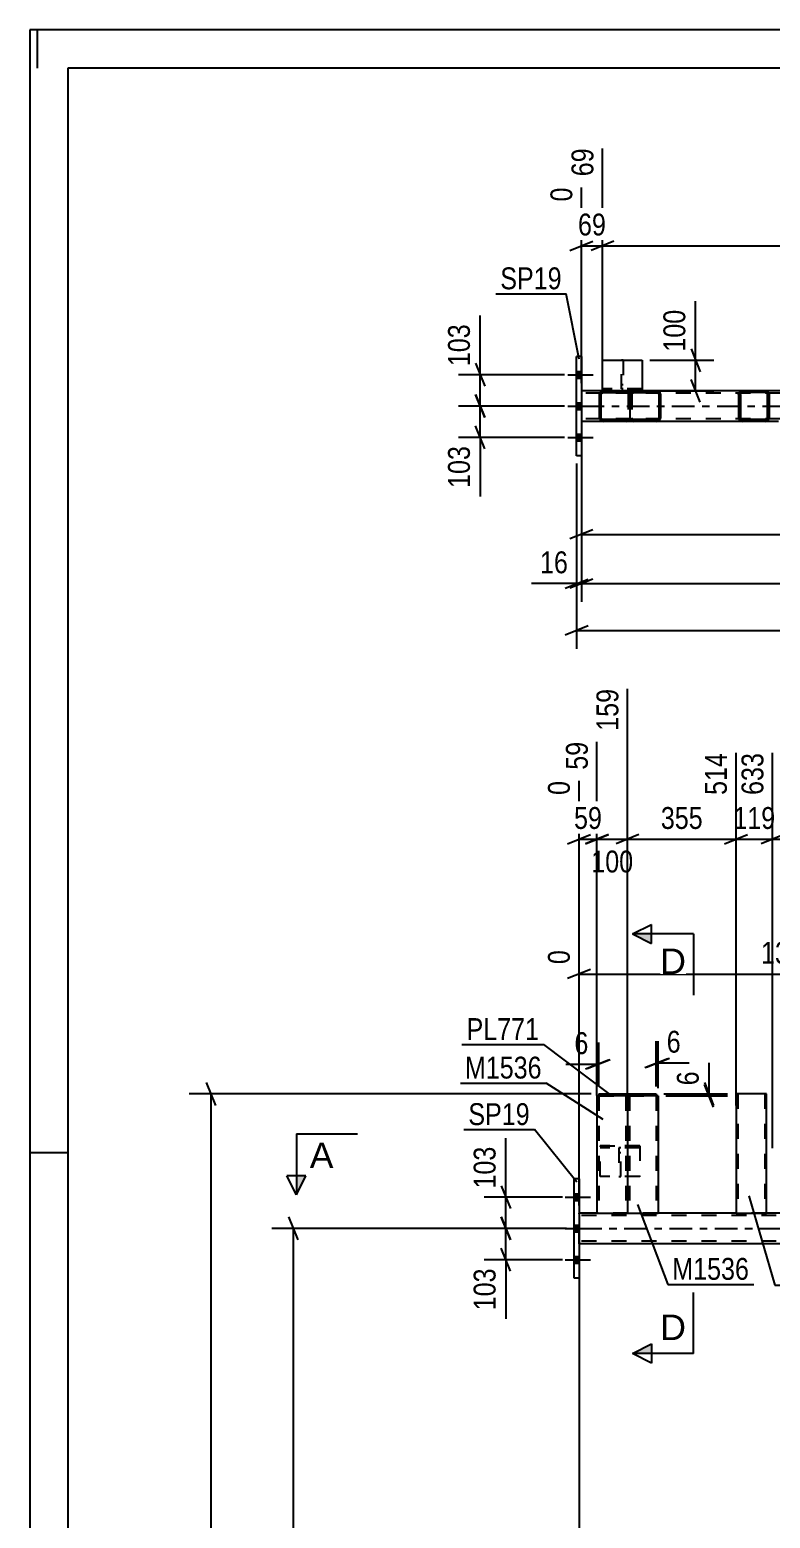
# Model space of a CAD drawing. Header units: millimetres. Extents: x -89 to 752, y -437 to 157.
# Drawn here: x -88.9 to 8, y -37.9 to 156.9 of the extents above; entities that cross this region are included whole.
import ezdxf

# ---------------------------------------------------------------- set-up
doc = ezdxf.new("R2010")
doc.units = ezdxf.units.MM
doc.linetypes.add('DXK_LINE_DOT2', pattern=[3.9198, 1.9599, -1.9599])
doc.linetypes.add('DXK_LINE_DOT3', pattern=[5.9187, 2.979, -0.9799, 0.9799, -0.9799])
doc.styles.add('Arial', font='ARIAL.TTF', dxfattribs={"height": 0.2})
doc.styles.add('Arial Narrow', font='ARIALN.TTF', dxfattribs={"height": 0.2})

# ---------------------------------------------------------------- blocks, each defined once
blk = doc.blocks.new('Unknown-318886155-1135')
at = {"color": 5, "linetype": 'Continuous'}
for p, q in [((752.1, 156.88), (-88.9, 156.88)), ((-88.9, 156.88), (-88.9, -437.12)), ((-87.9, 151.88), (-87.9, 156.88)), ((747.1, 151.88), (-83.9, 151.88)), ((-83.9, 151.88), (-83.9, -432.12)), ((-83.9, 9.88), (-88.9, 9.88))]:
    blk.add_line(p, q, dxfattribs=at)
blk = doc.blocks.new('Part-318886155-5264 - 5106')
at = {"color": 2, "linetype": 'Continuous'}
for p, q in [((3.9, 109.33), (3.86, 109.15)), ((3.86, 109.15), (3.86, 106.11)), ((4.1, 109.15), (4.12, 109.24)), ((4.1, 109.15), (4.1, 106.11)), ((4.12, 109.24), (4.17, 109.32)), ((4.34, 109.63), (4.16, 109.59)), ((4.17, 109.32), (4.25, 109.37)), ((4.25, 109.37), (4.34, 109.39)), ((7.38, 109.63), (4.34, 109.63)), ((7.38, 109.39), (4.34, 109.39)), ((7.56, 109.59), (7.38, 109.63)), ((7.38, 109.39), (7.47, 109.37)), ((7.47, 109.37), (7.55, 109.32)), ((7.55, 109.32), (7.6, 109.24)), ((7.6, 109.24), (7.62, 109.15)), ((7.62, 109.15), (7.62, 106.11)), ((7.86, 109.15), (7.82, 109.33)), ((7.86, 109.15), (7.86, 106.11)), ((3.86, 106.11), (3.9, 105.93)), ((4.12, 106.02), (4.1, 106.11)), ((4.17, 105.94), (4.12, 106.02)), ((4.16, 105.67), (4.34, 105.63)), ((4.25, 105.89), (4.17, 105.94)), ((4.34, 105.87), (4.25, 105.89)), ((7.38, 105.87), (4.34, 105.87)), ((7.38, 105.63), (4.34, 105.63)), ((7.47, 105.89), (7.38, 105.87)), ((7.38, 105.63), (7.56, 105.67)), ((7.55, 105.94), (7.47, 105.89)), ((7.6, 106.02), (7.55, 105.94)), ((7.62, 106.11), (7.6, 106.02)), ((7.82, 105.93), (7.86, 106.11))]:
    blk.add_line(p, q, dxfattribs=at)
at = {"color": 7, "linetype": 'DXK_LINE_DOT2'}
for p, q in [((3.86, 109.15), (3.9, 109.33)), ((4.16, 109.59), (4.34, 109.63)), ((7.38, 109.63), (7.56, 109.59)), ((7.82, 109.33), (7.86, 109.15)), ((3.9, 105.93), (3.86, 106.11)), ((4.34, 105.63), (4.16, 105.67)), ((7.56, 105.67), (7.38, 105.63)), ((7.86, 106.11), (7.82, 105.93))]:
    blk.add_line(p, q, dxfattribs=at)
at = {"color": 7, "linetype": 'DXK_LINE_DOT3'}
blk.add_line((5.86, 107.63), (5.86, 107.63), dxfattribs=at)
at = {"color": 2, "linetype": 'Continuous'}
for centre, start, end in [((4.34, 109.15), 112.5, 157.5), ((7.38, 109.15), 22.5, 67.5), ((4.34, 106.11), 202.5, 247.5), ((7.38, 106.11), 292.5, 337.5)]:
    blk.add_arc(centre, 0.48, start, end, dxfattribs=at)
at = {"color": 7, "linetype": 'DXK_LINE_DOT2'}
for centre, start, end in [((4.34, 109.15), 112.5, 157.5), ((7.38, 109.15), 22.5, 67.5), ((4.34, 106.11), 202.5, 247.5), ((7.38, 106.11), 292.5, 337.5)]:
    blk.add_arc(centre, 0.48, start, end, dxfattribs=at)
blk = doc.blocks.new('Part-318886155-5148 - 5106')
at = {"color": 7, "linetype": 'DXK_LINE_DOT2'}
for p, q in [((-10.34, 109.15), (-10.3, 109.33)), ((-10.3, 109.33), (-10.34, 109.15)), ((-10.34, 109.15), (-10.34, 106.11)), ((-10.1, 109.15), (-10.08, 109.24)), ((-10.1, 109.15), (-10.1, 106.11)), ((-10.08, 109.24), (-10.03, 109.32)), ((-10.04, 109.59), (-9.86, 109.63)), ((-10.03, 109.32), (-9.95, 109.37)), ((-9.95, 109.37), (-9.86, 109.39)), ((-6.82, 109.39), (-9.86, 109.39)), ((-6.82, 109.63), (-6.64, 109.59)), ((-6.82, 109.39), (-6.73, 109.37)), ((-6.73, 109.37), (-6.65, 109.32)), ((-6.65, 109.32), (-6.6, 109.24)), ((-6.6, 109.24), (-6.58, 109.15)), ((-6.58, 109.15), (-6.58, 106.11)), ((-6.38, 109.33), (-6.34, 109.15)), ((-10.3, 105.93), (-10.34, 106.11)), ((-10.34, 106.11), (-10.3, 105.93)), ((-10.08, 106.02), (-10.1, 106.11)), ((-10.03, 105.94), (-10.08, 106.02)), ((-9.86, 105.63), (-10.04, 105.67)), ((-9.95, 105.89), (-10.03, 105.94)), ((-9.86, 105.87), (-9.95, 105.89)), ((-6.82, 105.87), (-9.86, 105.87)), ((-6.73, 105.89), (-6.82, 105.87)), ((-6.64, 105.67), (-6.82, 105.63)), ((-6.65, 105.94), (-6.73, 105.89)), ((-6.6, 106.02), (-6.65, 105.94)), ((-6.58, 106.11), (-6.6, 106.02)), ((-6.34, 106.11), (-6.38, 105.93))]:
    blk.add_line(p, q, dxfattribs=at)
at = {"color": 2, "linetype": 'Continuous'}
for p, q in [((-9.86, 109.63), (-10.04, 109.59)), ((-6.82, 109.63), (-9.86, 109.63)), ((-6.64, 109.59), (-6.82, 109.63)), ((-6.34, 109.15), (-6.38, 109.33)), ((-6.34, 109.15), (-6.34, 106.11)), ((-10.04, 105.67), (-9.86, 105.63)), ((-6.82, 105.63), (-9.86, 105.63)), ((-6.82, 105.63), (-6.64, 105.67)), ((-6.38, 105.93), (-6.34, 106.11))]:
    blk.add_line(p, q, dxfattribs=at)
at = {"color": 7, "linetype": 'DXK_LINE_DOT3'}
blk.add_line((-8.34, 107.63), (-8.34, 107.63), dxfattribs=at)
at = {"color": 7, "linetype": 'DXK_LINE_DOT2'}
for centre, start, end in [((-9.86, 109.15), 112.5, 157.5), ((-9.86, 109.15), 149.401, 157.5), ((-6.82, 109.15), 22.5, 67.5), ((-9.86, 106.11), 202.5, 247.5), ((-9.86, 106.11), 202.5, 210.5988), ((-6.82, 106.11), 292.5, 337.5)]:
    blk.add_arc(centre, 0.48, start, end, dxfattribs=at)
at = {"color": 2, "linetype": 'Continuous'}
for centre, start, end in [((-9.86, 109.15), 112.5, 149.401), ((-6.82, 109.15), 22.5, 67.5), ((-9.86, 106.11), 210.5988, 247.5), ((-6.82, 106.11), 292.5, 337.5)]:
    blk.add_arc(centre, 0.48, start, end, dxfattribs=at)
blk = doc.blocks.new('Part-318886155-5210 - 5106')
at = {"color": 7, "linetype": 'DXK_LINE_DOT2'}
for p, q in [((-11.46, 109.87), (-11.46, 113.63)), ((-11.22, 113.63), (-11.46, 113.63)), ((-11.22, 113.63), (-11.22, 109.87)), ((-11.46, 110.47), (-11.22, 110.47)), ((-11.22, 109.87), (-11.46, 109.87)), ((-11.46, 109.87), (-11.22, 109.87))]:
    blk.add_line(p, q, dxfattribs=at)
blk = doc.blocks.new('Part-318886155-5211 - 5106')
at = {"color": 2, "linetype": 'Continuous'}
for p, q in [((-13.94, 109.63), (-13.94, 113.63)), ((-13.94, 113.63), (-8.74, 113.63)), ((-8.74, 113.63), (-8.74, 109.63)), ((-9.86, 109.63), (-13.94, 109.63)), ((-13.94, 109.63), (-13.94, 109.63))]:
    blk.add_line(p, q, dxfattribs=at)
at = {"color": 7, "linetype": 'DXK_LINE_DOT2'}
for p, q in [((-8.74, 109.87), (-13.94, 109.87)), ((-8.74, 109.87), (-13.94, 109.87)), ((-13.94, 109.87), (-13.94, 109.87)), ((-13.94, 109.63), (-13.94, 109.65)), ((-8.74, 109.63), (-13.94, 109.63)), ((-8.74, 109.63), (-9.86, 109.63)), ((-8.74, 109.87), (-8.74, 109.87)), ((-8.74, 109.63), (-8.74, 109.65)), ((-8.74, 109.63), (-8.74, 109.63))]:
    blk.add_line(p, q, dxfattribs=at)
blk = doc.blocks.new('Part-318886155-5301 - 5106')
at = {"color": 2, "linetype": 'Continuous'}
for p, q in [((-16.7, 114.13), (-17.34, 114.13)), ((-17.34, 101.13), (-17.34, 114.13)), ((-16.7, 114.13), (-16.7, 101.13)), ((-16.7, 101.13), (-17.34, 101.13))]:
    blk.add_line(p, q, dxfattribs=at)
blk = doc.blocks.new('Bolt-318886155-5448 - 5106')
at = {"linetype": 'Continuous'}
for points in [[(-16.7, 111.29), (-16.7, 112.17), (-17.34, 112.17), (-17.34, 111.29)], [(-16.7, 111.29), (-16.7, 112.17), (-17.34, 112.17), (-17.34, 111.29)], [(-16.7, 111.29), (-16.7, 112.17), (-17.34, 112.17), (-17.34, 111.29)], [(-16.7, 107.19), (-16.7, 108.07), (-17.34, 108.07), (-17.34, 107.19)], [(-16.7, 107.19), (-16.7, 108.07), (-17.34, 108.07), (-17.34, 107.19)], [(-16.7, 103.09), (-16.7, 103.97), (-17.34, 103.97), (-17.34, 103.09)], [(-16.7, 103.09), (-16.7, 103.97), (-17.34, 103.97), (-17.34, 103.09)], [(-16.7, 103.09), (-16.7, 103.97), (-17.34, 103.97), (-17.34, 103.09)]]:
    blk.add_hatch(color=1, dxfattribs=at).paths.add_polyline_path(points)
at = {"color": 1, "linetype": 'Continuous'}
for p, q in [((-18.5, 111.73), (-15.18, 111.73)), ((-18.5, 111.73), (-15.18, 111.73)), ((-18.5, 111.73), (-15.18, 111.73)), ((-17.34, 112.17), (-16.7, 112.17)), ((-17.34, 112.17), (-16.7, 112.17)), ((-17.34, 112.17), (-16.7, 112.17)), ((-17.34, 111.29), (-16.7, 111.29)), ((-17.34, 111.29), (-16.7, 111.29)), ((-17.34, 111.29), (-16.7, 111.29)), ((-18.5, 107.63), (-15.18, 107.63)), ((-18.5, 107.63), (-15.18, 107.63)), ((-17.34, 108.07), (-16.7, 108.07)), ((-17.34, 108.07), (-16.7, 108.07)), ((-17.34, 107.19), (-16.7, 107.19)), ((-17.34, 107.19), (-16.7, 107.19)), ((-18.5, 103.53), (-15.18, 103.53)), ((-18.5, 103.53), (-15.18, 103.53)), ((-18.5, 103.53), (-15.18, 103.53)), ((-17.34, 103.97), (-16.7, 103.97)), ((-17.34, 103.97), (-16.7, 103.97)), ((-17.34, 103.97), (-16.7, 103.97)), ((-17.34, 103.09), (-16.7, 103.09)), ((-17.34, 103.09), (-16.7, 103.09)), ((-17.34, 103.09), (-16.7, 103.09))]:
    blk.add_line(p, q, dxfattribs=at)
blk = doc.blocks.new('Part-318886155-5402 - 5106')
at = {"color": 2, "linetype": 'Continuous'}
for p, q in [((-14.1, 105.87), (-14.1, 109.39)), ((-14.1, 109.39), (-6.58, 109.39)), ((-6.58, 109.39), (-6.58, 105.87)), ((-6.58, 105.87), (-14.1, 105.87))]:
    blk.add_line(p, q, dxfattribs=at)
blk = doc.blocks.new('Part-318886155-5403 - 5106')
at = {"color": 2, "linetype": 'Continuous'}
for p, q in [((-14.3, 109.33), (-14.34, 109.15)), ((-14.34, 106.11), (-14.34, 109.15)), ((-13.86, 109.63), (-14.04, 109.59)), ((-10.82, 109.63), (-13.86, 109.63)), ((-10.64, 109.59), (-10.82, 109.63)), ((-14.34, 106.11), (-14.3, 105.93)), ((-14.04, 105.67), (-13.86, 105.63)), ((-10.82, 105.87), (-13.86, 105.87)), ((-13.86, 105.87), (-13.86, 105.87)), ((-10.82, 105.63), (-13.86, 105.63)), ((-10.81, 105.87), (-10.82, 105.87)), ((-10.82, 105.63), (-10.64, 105.67))]:
    blk.add_line(p, q, dxfattribs=at)
at = {"color": 7, "linetype": 'DXK_LINE_DOT2'}
for p, q in [((-14.34, 109.15), (-14.3, 109.33)), ((-14.1, 109.15), (-14.08, 109.24)), ((-14.1, 106.11), (-14.1, 109.15)), ((-14.08, 109.24), (-14.03, 109.32)), ((-14.04, 109.59), (-13.86, 109.63)), ((-14.03, 109.32), (-13.95, 109.37)), ((-13.95, 109.37), (-13.86, 109.39)), ((-10.82, 109.39), (-13.86, 109.39)), ((-10.82, 109.63), (-10.64, 109.59)), ((-10.82, 109.39), (-10.73, 109.37)), ((-10.73, 109.37), (-10.65, 109.32)), ((-10.65, 109.32), (-10.6, 109.24)), ((-10.6, 109.24), (-10.58, 109.15)), ((-10.58, 109.15), (-10.58, 106.11)), ((-10.38, 109.33), (-10.34, 109.15)), ((-10.34, 109.15), (-10.38, 109.33)), ((-10.34, 106.11), (-10.34, 109.15)), ((-14.3, 105.93), (-14.34, 106.11)), ((-14.08, 106.02), (-14.1, 106.11)), ((-14.03, 105.94), (-14.08, 106.02)), ((-13.86, 105.63), (-14.04, 105.67)), ((-13.95, 105.89), (-14.03, 105.94)), ((-13.86, 105.87), (-13.95, 105.89)), ((-10.82, 105.87), (-10.73, 105.89)), ((-10.64, 105.67), (-10.82, 105.63)), ((-10.65, 105.94), (-10.73, 105.89)), ((-10.6, 106.02), (-10.65, 105.94)), ((-10.58, 106.11), (-10.6, 106.02)), ((-10.34, 106.11), (-10.38, 105.93)), ((-10.38, 105.93), (-10.34, 106.11))]:
    blk.add_line(p, q, dxfattribs=at)
at = {"color": 2, "linetype": 'Continuous'}
for centre, start, end in [((-13.86, 109.15), 112.5, 157.5), ((-10.82, 109.15), 30.745, 67.5), ((-13.86, 106.11), 202.5, 247.5), ((-10.82, 106.11), 292.5, 329.5472)]:
    blk.add_arc(centre, 0.48, start, end, dxfattribs=at)
at = {"color": 7, "linetype": 'DXK_LINE_DOT2'}
for centre, start, end in [((-13.86, 109.15), 112.5, 157.5), ((-10.82, 109.15), 22.5, 67.5), ((-10.82, 109.15), 22.5, 30.745), ((-13.86, 106.11), 202.5, 247.5), ((-10.82, 106.11), 292.5, 337.5), ((-10.82, 106.11), 329.5472, 337.5)]:
    blk.add_arc(centre, 0.48, start, end, dxfattribs=at)
blk = doc.blocks.new('Part-318886155-5453 - 5106')
at = {"color": 2, "linetype": 'Continuous'}
for p, q in [((-13.94, 109.63), (-16.7, 109.63)), ((4.34, 109.63), (-6.82, 109.63)), ((41.26, 109.63), (7.38, 109.63)), ((-13.86, 105.63), (-16.7, 105.63)), ((-9.86, 105.63), (-10.81, 105.63)), ((4.34, 105.63), (-6.82, 105.63)), ((9.11, 105.63), (7.38, 105.63))]:
    blk.add_line(p, q, dxfattribs=at)
at = {"color": 7, "linetype": 'DXK_LINE_DOT2'}
for p, q in [((-16.7, 109.63), (-16.7, 105.63)), ((660.05, 109.31), (-16.7, 109.31)), ((-6.82, 109.63), (-13.94, 109.63)), ((7.38, 109.63), (4.34, 109.63)), ((660.05, 105.95), (-16.7, 105.95)), ((-10.81, 105.63), (-13.86, 105.63)), ((-6.82, 105.63), (-9.86, 105.63)), ((7.38, 105.63), (4.34, 105.63))]:
    blk.add_line(p, q, dxfattribs=at)
at = {"color": 7, "linetype": 'DXK_LINE_DOT3'}
blk.add_line((-16.7, 107.63), (660.05, 107.63), dxfattribs=at)
blk = doc.blocks.new('Part-318886155-2913 - 2857')
at = {"color": 2, "linetype": 'Continuous'}
for p, q in [((-10.67, 17.36), (-10.67, 2)), ((-6.67, 17.36), (-10.59, 17.36)), ((-6.67, 17.36), (-6.67, 2)), ((-10.67, 2), (-6.67, 2))]:
    blk.add_line(p, q, dxfattribs=at)
at = {"color": 7, "linetype": 'DXK_LINE_DOT2'}
for p, q in [((-10.63, 17.36), (-10.67, 17.36)), ((-10.67, 17.36), (-10.63, 17.36)), ((-10.59, 17.36), (-10.63, 17.36)), ((-10.63, 17.36), (-10.59, 17.36)), ((-10.43, 17.36), (-10.43, 2)), ((-6.93, 17.36), (-6.91, 17.36)), ((-6.91, 17.36), (-6.91, 2)), ((-6.93, 2), (-6.96, 2)), ((-6.93, 2), (-6.96, 2)), ((-6.91, 2), (-6.93, 2)), ((-6.93, 2), (-6.91, 2))]:
    blk.add_line(p, q, dxfattribs=at)
blk = doc.blocks.new('Part-318886155-3010 - 2857')
at = {"color": 7, "linetype": 'DXK_LINE_DOT2'}
for p, q in [((-11.55, 10.56), (-11.79, 10.56)), ((-11.79, 10.56), (-11.79, 6.8)), ((-11.55, 10.56), (-11.79, 10.56)), ((-11.79, 9.96), (-11.55, 9.96)), ((-11.55, 6.8), (-11.55, 10.56)), ((-11.79, 6.8), (-11.55, 6.8))]:
    blk.add_line(p, q, dxfattribs=at)
blk = doc.blocks.new('Part-318886155-3060 - 2857')
at = {"color": 2, "linetype": 'Continuous'}
for p, q in [((7.53, 17.6), (3.53, 17.6)), ((3.53, 17.6), (3.53, 2)), ((7.53, 2), (7.53, 17.6)), ((3.53, 2), (7.53, 2))]:
    blk.add_line(p, q, dxfattribs=at)
at = {"color": 7, "linetype": 'DXK_LINE_DOT2'}
for p, q in [((3.77, 17.6), (3.77, 2)), ((7.22, 17.6), (7.23, 17.6)), ((7.23, 17.6), (7.27, 17.6)), ((7.27, 17.6), (7.29, 17.6)), ((7.29, 17.6), (7.29, 2)), ((7.27, 2), (7.23, 2)), ((7.27, 2), (7.23, 2)), ((7.29, 2), (7.27, 2)), ((7.27, 2), (7.29, 2))]:
    blk.add_line(p, q, dxfattribs=at)
blk = doc.blocks.new('Part-318886155-3101 - 2857')
at = {"color": 7, "linetype": 'DXK_LINE_DOT2'}
for p, q in [((-9.07, 10.8), (-14.27, 10.8)), ((-14.27, 6.8), (-14.27, 10.8)), ((-14.27, 10.8), (-9.07, 10.8)), ((-9.07, 10.56), (-14.27, 10.56)), ((-9.07, 10.56), (-14.27, 10.56)), ((-9.07, 10.8), (-9.07, 6.8)), ((-9.07, 6.8), (-14.27, 6.8))]:
    blk.add_line(p, q, dxfattribs=at)
blk = doc.blocks.new('Part-318886155-3374 - 2857')
at = {"color": 2, "linetype": 'Continuous'}
for p, q in [((37.96, -2), (-6.16, -123.22)), ((42.21, -2), (37.96, -2)), ((-1.91, -123.22), (40.69, -6.2))]:
    blk.add_line(p, q, dxfattribs=at)
at = {"color": 7, "linetype": 'DXK_LINE_DOT2'}
for p, q in [((-5.99, -123.22), (38.13, -2)), ((-2.08, -123.22), (42.04, -2)), ((40.69, -6.2), (42.21, -2)), ((-6.16, -123.22), (-1.91, -123.22))]:
    blk.add_line(p, q, dxfattribs=at)
blk = doc.blocks.new('Part-318886155-3262 - 2857')
at = {"color": 2, "linetype": 'Continuous'}
for p, q in [((-14.67, 17.36), (-14.67, 2)), ((-10.74, 17.36), (-14.67, 17.36)), ((-10.67, 17.36), (-10.67, 2)), ((-14.67, 2), (-10.67, 2))]:
    blk.add_line(p, q, dxfattribs=at)
at = {"color": 7, "linetype": 'DXK_LINE_DOT2'}
for p, q in [((-14.43, 17.36), (-14.43, 2)), ((-10.93, 17.36), (-10.91, 17.36)), ((-10.91, 17.36), (-10.91, 2)), ((-10.7, 17.36), (-10.74, 17.36)), ((-10.7, 17.36), (-10.74, 17.36)), ((-10.67, 17.36), (-10.7, 17.36)), ((-10.7, 17.36), (-10.67, 17.36)), ((-10.93, 2), (-10.96, 2)), ((-10.93, 2), (-10.96, 2)), ((-10.91, 2), (-10.93, 2)), ((-10.93, 2), (-10.91, 2))]:
    blk.add_line(p, q, dxfattribs=at)
blk = doc.blocks.new('Part-318886155-3267 - 2857')
at = {"color": 2, "linetype": 'Continuous'}
for p, q in [((-14.43, 17.6), (-14.43, 17.36)), ((-14.43, 17.6), (-6.91, 17.6)), ((-6.91, 17.6), (-6.91, 17.36)), ((-10.59, 17.36), (-10.74, 17.36))]:
    blk.add_line(p, q, dxfattribs=at)
at = {"color": 7, "linetype": 'DXK_LINE_DOT2'}
for p, q in [((-14.43, 17.6), (-6.91, 17.6)), ((-14.43, 17.36), (-14.43, 17.36)), ((-14.43, 17.36), (-14.43, 17.36)), ((-10.74, 17.36), (-14.43, 17.36)), ((-14.43, 17.36), (-6.91, 17.36)), ((-6.91, 17.36), (-10.59, 17.36)), ((-6.91, 17.36), (-6.91, 17.36)), ((-6.91, 17.36), (-6.91, 17.36))]:
    blk.add_line(p, q, dxfattribs=at)
blk = doc.blocks.new('Bolt-318886155-3329 - 2857')
at = {"linetype": 'Continuous'}
for points in [[(-17.02, 3.66), (-17.02, 4.54), (-17.66, 4.54), (-17.66, 3.66)], [(-17.02, 3.66), (-17.02, 4.54), (-17.66, 4.54), (-17.66, 3.66)], [(-17.02, 3.66), (-17.02, 4.54), (-17.66, 4.54), (-17.66, 3.66)], [(-17.02, -0.44), (-17.02, 0.44), (-17.66, 0.44), (-17.66, -0.44)], [(-17.02, -0.44), (-17.02, 0.44), (-17.66, 0.44), (-17.66, -0.44)], [(-17.02, -4.54), (-17.02, -3.66), (-17.66, -3.66), (-17.66, -4.54)], [(-17.02, -4.54), (-17.02, -3.66), (-17.66, -3.66), (-17.66, -4.54)], [(-17.02, -4.54), (-17.02, -3.66), (-17.66, -3.66), (-17.66, -4.54)]]:
    blk.add_hatch(color=1, dxfattribs=at).paths.add_polyline_path(points)
at = {"color": 1, "linetype": 'Continuous'}
for p, q in [((-18.82, 4.1), (-15.5, 4.1)), ((-18.82, 4.1), (-15.5, 4.1)), ((-18.82, 4.1), (-15.5, 4.1)), ((-17.66, 4.54), (-17.02, 4.54)), ((-17.66, 4.54), (-17.02, 4.54)), ((-17.66, 4.54), (-17.02, 4.54)), ((-17.66, 3.66), (-17.02, 3.66)), ((-17.66, 3.66), (-17.02, 3.66)), ((-17.66, 3.66), (-17.02, 3.66)), ((-17.66, 0.44), (-17.02, 0.44)), ((-17.66, 0.44), (-17.02, 0.44)), ((-18.82, 0), (-15.5, 0)), ((-18.82, 0), (-15.5, 0)), ((-17.66, -0.44), (-17.02, -0.44)), ((-17.66, -0.44), (-17.02, -0.44)), ((-17.66, -3.66), (-17.02, -3.66)), ((-17.66, -3.66), (-17.02, -3.66)), ((-17.66, -3.66), (-17.02, -3.66)), ((-18.82, -4.1), (-15.5, -4.1)), ((-18.82, -4.1), (-15.5, -4.1)), ((-18.82, -4.1), (-15.5, -4.1)), ((-17.66, -4.54), (-17.02, -4.54)), ((-17.66, -4.54), (-17.02, -4.54)), ((-17.66, -4.54), (-17.02, -4.54))]:
    blk.add_line(p, q, dxfattribs=at)
blk = doc.blocks.new('Part-318886155-3492 - 2857')
at = {"color": 2, "linetype": 'Continuous'}
for p, q in [((-14.67, 2), (-17.02, 2)), ((3.53, 2), (-6.67, 2)), ((43.53, 2), (7.53, 2)), ((37.96, -2), (-17.02, -2))]:
    blk.add_line(p, q, dxfattribs=at)
at = {"color": 7, "linetype": 'DXK_LINE_DOT2'}
for p, q in [((-17.02, -2), (-17.02, 2)), ((-6.67, 2), (-14.67, 2)), ((7.53, 2), (3.53, 2)), ((698.69, 1.68), (-17.02, 1.68)), ((698.69, -1.68), (-17.02, -1.68))]:
    blk.add_line(p, q, dxfattribs=at)
at = {"color": 7, "linetype": 'DXK_LINE_DOT3'}
blk.add_line((-17.02, 0), (698.69, 0), dxfattribs=at)
blk = doc.blocks.new('Part-318886155-3527 - 2857')
at = {"color": 2, "linetype": 'Continuous'}
for p, q in [((-17.02, 6.5), (-17.66, 6.5)), ((-17.66, -6.5), (-17.66, 6.5)), ((-17.02, 6.5), (-17.02, -6.5)), ((-17.02, -6.5), (-17.66, -6.5))]:
    blk.add_line(p, q, dxfattribs=at)
blk = doc.blocks.new('StraightDimension-318886155-5507 - 5106')
at = {"color": 7, "linetype": 'Continuous'}
for p, q in [((-16.7, 100.13), (-16.7, 82)), ((-15.2, 85), (-18.2, 83.8)), ((-16.7, 84.4), (698.69, 84.4))]:
    blk.add_line(p, q, dxfattribs=at)
blk = doc.blocks.new('StraightDimension-318886155-18578 - 5106')
at = {"color": 7, "linetype": 'Continuous'}
for p, q in [((-13.94, 113.44), (-13.94, 141.36)), ((58.32, 109.83), (58.32, 137.22)), ((-12.44, 129.21), (-15.44, 128.01)), ((-13.94, 128.61), (58.32, 128.61)), ((56.82, 128.01), (59.82, 129.21))]:
    blk.add_line(p, q, dxfattribs=at)
at = {"color": 0, "linetype": 'Continuous'}
blk.add_wipeout([(57.72, 137.82), (53.52, 137.82), (53.52, 129.31), (57.72, 129.31)], dxfattribs=at)
at = {"color": 0}
blk.add_wipeout([(26.45, 129.36), (26.45, 133.56), (17.93, 133.56), (17.93, 129.36)], dxfattribs=at)
at = {"color": 3, "linetype": 'Continuous', "style": 'Arial Narrow'}
blk.add_text('1875', height=2.863, rotation=90.0002, dxfattribs=at).set_placement((57.12, 129.91))
at = {"color": 3, "style": 'Arial Narrow'}
blk.add_text('1806', height=2.863, dxfattribs=at).set_placement((18.53, 129.96))
blk = doc.blocks.new('StraightDimension-318886155-5470 - 5106')
at = {"color": 7, "linetype": 'Continuous'}
for p, q in [((-30.55, 109.13), (-29.35, 106.13)), ((-18.92, 107.63), (-32.8, 107.63)), ((-29.95, 103.53), (-29.95, 107.63)), ((-18.92, 103.53), (-32.8, 103.53)), ((-29.35, 102.03), (-30.55, 105.03))]:
    blk.add_line(p, q, dxfattribs=at)
at = {"color": 0}
blk.add_wipeout([(-30.7, 103.01), (-34.9, 103.01), (-34.9, 96.32), (-30.7, 96.32)], dxfattribs=at)
at = {"color": 7, "linetype": 'Continuous'}
blk.add_line((-29.95, 103.53), (-29.95, 95.8), dxfattribs=at)
blk.add_line((-29.95, 103.53), (-29.95, 95.8), dxfattribs=at)
at = {"color": 3, "style": 'Arial Narrow'}
blk.add_text('103', height=2.863, rotation=90.0002, dxfattribs=at).set_placement((-31.3, 96.92))
blk = doc.blocks.new('StraightDimension-318886155-5483 - 5106')
at = {"color": 7, "linetype": 'Continuous'}
for p, q in [((-30.55, 113.23), (-29.35, 110.23)), ((-18.92, 111.73), (-32.8, 111.73)), ((-29.95, 107.63), (-29.95, 111.73)), ((-29.35, 106.13), (-30.55, 109.13)), ((-18.92, 107.63), (-32.8, 107.63))]:
    blk.add_line(p, q, dxfattribs=at)
at = {"color": 0}
blk.add_wipeout([(-30.7, 118.94), (-34.9, 118.94), (-34.9, 112.26), (-30.7, 112.26)], dxfattribs=at)
at = {"color": 7, "linetype": 'Continuous'}
blk.add_line((-29.95, 111.73), (-29.95, 119.47), dxfattribs=at)
blk.add_line((-29.95, 111.73), (-29.95, 119.47), dxfattribs=at)
at = {"color": 3, "style": 'Arial Narrow'}
blk.add_text('103', height=2.863, rotation=90.0002, dxfattribs=at).set_placement((-31.3, 112.86))
blk = doc.blocks.new('StraightDimension-318886155-5497 - 5106')
at = {"color": 7, "linetype": 'Continuous'}
for p, q in [((-17.34, 100.13), (-17.34, 82)), ((-16.7, 100.13), (-16.7, 82)), ((-18.84, 83.8), (-15.84, 85)), ((-15.2, 85), (-18.2, 83.8)), ((-17.34, 84.4), (-16.7, 84.4))]:
    blk.add_line(p, q, dxfattribs=at)
at = {"color": 0}
blk.add_wipeout([(-17.86, 85.15), (-17.86, 89.35), (-22.72, 89.35), (-22.72, 85.15)], dxfattribs=at)
at = {"color": 7, "linetype": 'Continuous'}
blk.add_line((-17.34, 84.4), (-23.24, 84.4), dxfattribs=at)
blk.add_line((-17.34, 84.4), (-23.24, 84.4), dxfattribs=at)
at = {"color": 3, "style": 'Arial Narrow'}
blk.add_text('16', height=2.863, dxfattribs=at).set_placement((-22.12, 85.75))
blk = doc.blocks.new('StraightDimension-318886155-5528 - 5106')
at = {"color": 7, "linetype": 'Continuous'}
for p, q in [((-17.34, 100.13), (-17.34, 75.85)), ((-15.84, 78.85), (-18.84, 77.65)), ((-17.34, 78.25), (699.33, 78.25))]:
    blk.add_line(p, q, dxfattribs=at)
blk = doc.blocks.new('StraightDimension-318886155-5567 - 5106')
at = {"color": 7, "linetype": 'Continuous'}
for p, q in [((-2.36, 115.13), (-1.16, 112.13)), ((-7.74, 113.63), (0.64, 113.63)), ((-1.76, 109.63), (-1.76, 113.63)), ((-1.16, 108.13), (-2.36, 111.13)), ((-7.74, 109.63), (0.64, 109.63))]:
    blk.add_line(p, q, dxfattribs=at)
at = {"color": 0}
blk.add_wipeout([(-2.51, 120.84), (-6.71, 120.84), (-6.71, 114.16), (-2.51, 114.16)], dxfattribs=at)
at = {"color": 7, "linetype": 'Continuous'}
blk.add_line((-1.76, 113.63), (-1.76, 121.37), dxfattribs=at)
blk.add_line((-1.76, 113.63), (-1.76, 121.37), dxfattribs=at)
at = {"color": 3, "style": 'Arial Narrow'}
blk.add_text('100', height=2.863, rotation=90.0002, dxfattribs=at).set_placement((-3.11, 114.76))
blk = doc.blocks.new('StraightDimension-318886155-5574 - 5106')
at = {"color": 7, "linetype": 'Continuous'}
for p, q in [((42.46, 105.43), (42.46, 88.44)), ((-16.7, 104.63), (-16.7, 88.44)), ((-15.2, 91.44), (-18.2, 90.24)), ((-16.7, 90.84), (42.46, 90.84)), ((40.96, 90.24), (43.96, 91.44))]:
    blk.add_line(p, q, dxfattribs=at)
at = {"color": 0}
blk.add_wipeout([(17.14, 91.59), (17.14, 95.79), (8.62, 95.79), (8.62, 91.59)], dxfattribs=at)
at = {"color": 3, "style": 'Arial Narrow'}
blk.add_text('1479', height=2.863, dxfattribs=at).set_placement((9.22, 92.19))
blk = doc.blocks.new('StraightDimension-318886155-18579 - 5106')
at = {"color": 7, "linetype": 'Continuous'}
for p, q in [((-13.94, 113.44), (-13.94, 141.36)), ((-16.7, 110.63), (-16.7, 136.24)), ((-18.2, 128.01), (-15.2, 129.21)), ((-16.7, 128.61), (-13.94, 128.61)), ((-12.44, 129.21), (-15.44, 128.01))]:
    blk.add_line(p, q, dxfattribs=at)
at = {"color": 0, "linetype": 'Continuous'}
blk.add_wipeout([(-14.54, 141.96), (-18.74, 141.96), (-18.74, 137.11), (-14.54, 137.11)], dxfattribs=at)
at = {"color": 0}
blk.add_wipeout([(-12.89, 129.36), (-12.89, 133.56), (-17.75, 133.56), (-17.75, 129.36)], dxfattribs=at)
at = {"color": 3, "linetype": 'Continuous', "style": 'Arial Narrow'}
blk.add_text('69', height=2.863, rotation=90.0002, dxfattribs=at).set_placement((-15.14, 137.71))
at = {"color": 0, "linetype": 'Continuous'}
blk.add_wipeout([(-17.3, 136.84), (-21.5, 136.84), (-21.5, 133.81), (-17.3, 133.81)], dxfattribs=at)
at = {"color": 3, "linetype": 'Continuous', "style": 'Arial Narrow'}
blk.add_text('0', height=2.86, rotation=90.0002, dxfattribs=at).set_placement((-17.9, 134.41))
at = {"color": 3, "style": 'Arial Narrow'}
blk.add_text('69', height=2.863, dxfattribs=at).set_placement((-17.15, 129.96))
blk = doc.blocks.new('StraightDimension-318886155-3797 - 2857')
at = {"color": 7, "linetype": 'Continuous'}
for p, q in [((-14.67, 18.36), (-14.67, 24.32)), ((-14.43, 18.6), (-14.43, 24.32)), ((-16.17, 20.87), (-13.17, 22.07)), ((-12.93, 22.07), (-15.93, 20.87)), ((-14.67, 21.47), (-14.43, 21.47))]:
    blk.add_line(p, q, dxfattribs=at)
at = {"color": 0}
blk.add_wipeout([(-15.19, 22.22), (-15.19, 26.42), (-18.22, 26.42), (-18.22, 22.22)], dxfattribs=at)
at = {"color": 7, "linetype": 'Continuous'}
blk.add_line((-14.67, 21.47), (-18.75, 21.47), dxfattribs=at)
blk.add_line((-14.67, 21.47), (-18.75, 21.47), dxfattribs=at)
at = {"color": 3, "style": 'Arial Narrow'}
blk.add_text('6', height=2.86, dxfattribs=at).set_placement((-17.62, 22.82))
blk = doc.blocks.new('StraightDimension-318886155-4557 - 2857')
at = {"color": 7, "linetype": 'Continuous'}
for p, q in [((-15.43, 17.6), (-68.02, 17.6)), ((-64.57, 16.1), (-65.77, 19.1)), ((-65.17, -133.6), (-65.17, 17.6)), ((-65.77, -132.1), (-64.57, -135.1)), ((71.49, -133.6), (-68.02, -133.6))]:
    blk.add_line(p, q, dxfattribs=at)
at = {"color": 0}
blk.add_wipeout([(-65.92, -53.74), (-70.12, -53.74), (-70.12, -62.25), (-65.92, -62.25)], dxfattribs=at)
at = {"color": 3, "style": 'Arial Narrow'}
blk.add_text('3780', height=2.863, rotation=90.0002, dxfattribs=at).set_placement((-66.52, -61.65))
blk = doc.blocks.new('StraightDimension-318886155-4535 - 2857')
at = {"color": 7, "linetype": 'Continuous'}
for p, q in [((-5.91, 17.6), (2.4, 17.6)), ((-0.6, 19.1), (0.6, 16.1)), ((0.6, 15.86), (-0.6, 18.86)), ((0, 17.36), (0, 17.6)), ((-5.67, 17.36), (2.4, 17.36))]:
    blk.add_line(p, q, dxfattribs=at)
at = {"color": 0}
blk.add_wipeout([(-0.75, 21.16), (-4.95, 21.16), (-4.95, 18.13), (-0.75, 18.13)], dxfattribs=at)
at = {"color": 7, "linetype": 'Continuous'}
blk.add_line((0, 17.6), (0, 21.68), dxfattribs=at)
blk.add_line((0, 17.6), (0, 21.68), dxfattribs=at)
at = {"color": 3, "style": 'Arial Narrow'}
blk.add_text('6', height=2.86, rotation=90.0002, dxfattribs=at).set_placement((-1.35, 18.73))
blk = doc.blocks.new('StraightDimension-318886155-4136 - 2857')
at = {"color": 7, "linetype": 'Continuous'}
for p, q in [((3.53, 16.08), (3.53, 62.23)), ((8.31, 10.49), (8.31, 62.23)), ((2.03, 50.34), (5.03, 51.54)), ((3.53, 50.94), (8.31, 50.94)), ((9.81, 51.54), (6.81, 50.34))]:
    blk.add_line(p, q, dxfattribs=at)
at = {"color": 0}
blk.add_wipeout([(9.26, 51.69), (9.26, 55.89), (2.58, 55.89), (2.58, 51.69)], dxfattribs=at)
at = {"color": 0, "linetype": 'Continuous'}
blk.add_wipeout([(7.71, 62.83), (3.51, 62.83), (3.51, 56.14), (7.71, 56.14)], dxfattribs=at)
at = {"color": 3, "linetype": 'Continuous', "style": 'Arial Narrow'}
blk.add_text('633', height=2.863, rotation=90.0002, dxfattribs=at).set_placement((7.11, 56.74))
at = {"color": 3, "style": 'Arial Narrow'}
blk.add_text('119', height=2.863, dxfattribs=at).set_placement((3.18, 52.29))
blk = doc.blocks.new('StraightDimension-318886155-4138 - 2857')
at = {"color": 7, "linetype": 'Continuous'}
for p, q in [((-10.67, 17.54), (-10.67, 70.63)), ((-14.67, 17.41), (-14.67, 63.7)), ((-16.17, 50.34), (-13.17, 51.54)), ((-14.67, 50.94), (-10.67, 50.94)), ((-9.17, 51.54), (-12.17, 50.34))]:
    blk.add_line(p, q, dxfattribs=at)
at = {"color": 0, "linetype": 'Continuous'}
blk.add_wipeout([(-11.27, 71.23), (-15.47, 71.23), (-15.47, 64.54), (-11.27, 64.54)], dxfattribs=at)
at = {"color": 0}
blk.add_wipeout([(-9.33, 45.99), (-9.33, 50.19), (-16.01, 50.19), (-16.01, 45.99)], dxfattribs=at)
at = {"color": 3, "linetype": 'Continuous', "style": 'Arial Narrow'}
blk.add_text('159', height=2.863, rotation=90.0002, dxfattribs=at).set_placement((-11.87, 65.14))
at = {"color": 3, "style": 'Arial Narrow'}
blk.add_text('100', height=2.863, dxfattribs=at).set_placement((-15.41, 46.59))
blk = doc.blocks.new('StraightDimension-318886155-4669 - 2857')
at = {"color": 7, "linetype": 'Continuous'}
for p, q in [((-53.79, -1.5), (-54.99, 1.5)), ((-18.66, 0), (-57.24, 0)), ((-54.39, -125.86), (-54.39, 0)), ((-54.99, -124.36), (-53.79, -127.36)), ((-40.28, -125.86), (-57.24, -125.86))]:
    blk.add_line(p, q, dxfattribs=at)
at = {"color": 0}
blk.add_wipeout([(-55.14, -58.67), (-59.34, -58.67), (-59.34, -67.19), (-55.14, -67.19)], dxfattribs=at)
at = {"color": 3, "style": 'Arial Narrow'}
blk.add_text('3147', height=2.863, rotation=90.0002, dxfattribs=at).set_placement((-55.74, -66.59))
blk = doc.blocks.new('StraightDimension-318886155-4598 - 2857')
at = {"color": 7, "linetype": 'Continuous'}
for p, q in [((-27.19, 1.5), (-25.99, -1.5)), ((-19.17, 0), (-29.44, 0)), ((-26.59, -4.1), (-26.59, 0)), ((-25.99, -5.6), (-27.19, -2.6)), ((-19.17, -4.1), (-29.44, -4.1))]:
    blk.add_line(p, q, dxfattribs=at)
at = {"color": 0}
blk.add_wipeout([(-27.34, -4.63), (-31.54, -4.63), (-31.54, -11.31), (-27.34, -11.31)], dxfattribs=at)
at = {"color": 7, "linetype": 'Continuous'}
blk.add_line((-26.59, -4.1), (-26.59, -11.83), dxfattribs=at)
blk.add_line((-26.59, -4.1), (-26.59, -11.83), dxfattribs=at)
at = {"color": 3, "style": 'Arial Narrow'}
blk.add_text('103', height=2.863, rotation=90.0002, dxfattribs=at).set_placement((-27.94, -10.71))
blk = doc.blocks.new('StraightDimension-318886155-3994 - 2857')
at = {"color": 7, "linetype": 'Continuous'}
for p, q in [((37.96, -1), (37.96, 41.91)), ((-17.02, 3), (-17.02, 36.43)), ((-15.52, 33.9), (-18.52, 32.7)), ((-17.02, 33.3), (37.96, 33.3)), ((36.46, 32.7), (39.46, 33.9))]:
    blk.add_line(p, q, dxfattribs=at)
at = {"color": 0, "linetype": 'Continuous'}
for points in [[(37.36, 42.51), (33.16, 42.51), (33.16, 34), (37.36, 34)], [(-17.62, 37.03), (-21.82, 37.03), (-21.82, 34), (-17.62, 34)]]:
    blk.add_wipeout(points, dxfattribs=at)
at = {"color": 0}
blk.add_wipeout([(14.72, 34.05), (14.72, 38.25), (6.21, 38.25), (6.21, 34.05)], dxfattribs=at)
at = {"color": 3, "linetype": 'Continuous', "style": 'Arial Narrow'}
for s, height, p in [('1375', 2.863, (36.76, 34.6)), ('0', 2.86, (-18.22, 34.6))]:
    blk.add_text(s, height=height, rotation=90.0002, dxfattribs=at).set_placement(p)
at = {"color": 3, "style": 'Arial Narrow'}
blk.add_text('1375', height=2.863, dxfattribs=at).set_placement((6.81, 34.65))
blk = doc.blocks.new('StraightDimension-318886155-4135 - 2857')
at = {"color": 7, "linetype": 'Continuous'}
for p, q in [((8.31, 10.49), (8.31, 62.23)), ((43.53, 17.64), (43.53, 59.56)), ((9.81, 51.54), (6.81, 50.34)), ((8.31, 50.94), (43.53, 50.94)), ((42.03, 50.34), (45.03, 51.54))]:
    blk.add_line(p, q, dxfattribs=at)
at = {"color": 0, "linetype": 'Continuous'}
blk.add_wipeout([(42.93, 60.16), (38.73, 60.16), (38.73, 51.64), (42.93, 51.64)], dxfattribs=at)
at = {"color": 0}
blk.add_wipeout([(29.26, 51.69), (29.26, 55.89), (22.58, 55.89), (22.58, 51.69)], dxfattribs=at)
at = {"color": 3, "linetype": 'Continuous', "style": 'Arial Narrow'}
blk.add_text('1514', height=2.863, rotation=90.0002, dxfattribs=at).set_placement((42.33, 52.24))
at = {"color": 3, "style": 'Arial Narrow'}
blk.add_text('880', height=2.863, dxfattribs=at).set_placement((23.18, 52.29))
blk = doc.blocks.new('StraightDimension-318886155-4137 - 2857')
at = {"color": 7, "linetype": 'Continuous'}
for p, q in [((-10.67, 17.54), (-10.67, 70.63)), ((3.53, 16.08), (3.53, 62.23)), ((-9.17, 51.54), (-12.17, 50.34)), ((-10.67, 50.94), (3.53, 50.94)), ((2.03, 50.34), (5.03, 51.54))]:
    blk.add_line(p, q, dxfattribs=at)
at = {"color": 0}
blk.add_wipeout([(-0.23, 51.69), (-0.23, 55.89), (-6.91, 55.89), (-6.91, 51.69)], dxfattribs=at)
at = {"color": 0, "linetype": 'Continuous'}
blk.add_wipeout([(2.93, 62.83), (-1.27, 62.83), (-1.27, 56.14), (2.93, 56.14)], dxfattribs=at)
at = {"color": 3, "linetype": 'Continuous', "style": 'Arial Narrow'}
blk.add_text('514', height=2.863, rotation=90.0002, dxfattribs=at).set_placement((2.33, 56.74))
at = {"color": 3, "style": 'Arial Narrow'}
blk.add_text('355', height=2.863, dxfattribs=at).set_placement((-6.31, 52.29))
blk = doc.blocks.new('StraightDimension-318886155-4139 - 2857')
at = {"color": 7, "linetype": 'Continuous'}
for p, q in [((-14.67, 17.41), (-14.67, 63.7)), ((-17.02, 3), (-17.02, 58.57)), ((-18.52, 50.34), (-15.52, 51.54)), ((-17.02, 50.94), (-14.67, 50.94)), ((-13.17, 51.54), (-16.17, 50.34))]:
    blk.add_line(p, q, dxfattribs=at)
at = {"color": 0, "linetype": 'Continuous'}
blk.add_wipeout([(-15.27, 64.3), (-19.47, 64.3), (-19.47, 59.44), (-15.27, 59.44)], dxfattribs=at)
at = {"color": 0}
blk.add_wipeout([(-13.42, 51.69), (-13.42, 55.89), (-18.27, 55.89), (-18.27, 51.69)], dxfattribs=at)
at = {"color": 3, "linetype": 'Continuous', "style": 'Arial Narrow'}
blk.add_text('59', height=2.863, rotation=90.0002, dxfattribs=at).set_placement((-15.87, 60.04))
at = {"color": 0, "linetype": 'Continuous'}
blk.add_wipeout([(-17.62, 59.17), (-21.82, 59.17), (-21.82, 56.14), (-17.62, 56.14)], dxfattribs=at)
at = {"color": 3, "linetype": 'Continuous', "style": 'Arial Narrow'}
blk.add_text('0', height=2.86, rotation=90.0002, dxfattribs=at).set_placement((-18.22, 56.74))
at = {"color": 3, "style": 'Arial Narrow'}
blk.add_text('59', height=2.863, dxfattribs=at).set_placement((-17.67, 52.29))
blk = doc.blocks.new('StraightDimension-318886155-4546 - 2857')
at = {"color": 7, "linetype": 'Continuous'}
for p, q in [((-6.91, 18.6), (-6.91, 24.51)), ((-6.67, 18.36), (-6.67, 24.51)), ((-8.41, 21.06), (-5.41, 22.26)), ((-5.17, 22.26), (-8.17, 21.06)), ((-6.91, 21.66), (-6.67, 21.66))]:
    blk.add_line(p, q, dxfattribs=at)
at = {"color": 0}
blk.add_wipeout([(-3.12, 22.41), (-3.12, 26.61), (-6.14, 26.61), (-6.14, 22.41)], dxfattribs=at)
at = {"color": 7, "linetype": 'Continuous'}
blk.add_line((-6.67, 21.66), (-2.59, 21.66), dxfattribs=at)
blk.add_line((-6.67, 21.66), (-2.59, 21.66), dxfattribs=at)
at = {"color": 3, "style": 'Arial Narrow'}
blk.add_text('6', height=2.86, dxfattribs=at).set_placement((-5.54, 23.01))
blk = doc.blocks.new('StraightDimension-318886155-4588 - 2857')
at = {"color": 7, "linetype": 'Continuous'}
for p, q in [((-19.17, 4.1), (-29.44, 4.1)), ((-27.19, 5.6), (-25.99, 2.6)), ((-26.59, 0), (-26.59, 4.1)), ((-25.99, -1.5), (-27.19, 1.5)), ((-19.17, 0), (-29.44, 0))]:
    blk.add_line(p, q, dxfattribs=at)
at = {"color": 0}
blk.add_wipeout([(-27.34, 11.31), (-31.54, 11.31), (-31.54, 4.62), (-27.34, 4.62)], dxfattribs=at)
at = {"color": 7, "linetype": 'Continuous'}
blk.add_line((-26.59, 4.1), (-26.59, 11.83), dxfattribs=at)
blk.add_line((-26.59, 4.1), (-26.59, 11.83), dxfattribs=at)
at = {"color": 3, "style": 'Arial Narrow'}
blk.add_text('103', height=2.863, rotation=90.0002, dxfattribs=at).set_placement((-27.94, 5.23))
blk = doc.blocks.new('StraightDimension-318886155-4658 - 2857')
at = {"color": 7, "linetype": 'Continuous'}
for p, q in [((-17.02, -3), (-17.02, -61.5)), ((-38.64, -122.22), (-38.64, -56.25)), ((-37.14, -58.5), (-40.14, -59.7)), ((-38.64, -59.1), (-17.02, -59.1)), ((-18.52, -59.7), (-15.52, -58.5))]:
    blk.add_line(p, q, dxfattribs=at)
at = {"color": 0}
blk.add_wipeout([(-23.58, -58.35), (-23.58, -54.15), (-32.09, -54.15), (-32.09, -58.35)], dxfattribs=at)
at = {"color": 3, "style": 'Arial Narrow'}
blk.add_text('1251', height=2.863, dxfattribs=at).set_placement((-31.49, -57.75))
blk = doc.blocks.new('Mark-318886155-5297 - 5106')
at = {"color": 0}
blk.add_wipeout([(-19.28, 122.92), (-19.28, 125.92), (-27.32, 125.92), (-27.32, 122.92)], dxfattribs=at)
blk.add_wipeout([(-19.28, 122.92), (-19.28, 125.92), (-27.32, 125.92), (-27.32, 122.92)], dxfattribs=at)
at = {"color": 30, "linetype": 'Continuous'}
for p in [(-27.92, 122.32), (-17.02, 113.77)]:
    blk.add_line(p, (-18.68, 122.32), dxfattribs=at)
at = {"color": 3, "style": 'Arial Narrow'}
blk.add_text('SP19', height=2.863, dxfattribs=at).set_placement((-27.32, 122.92))
blk = doc.blocks.new('Mark-318886155-2909 - 2857')
at = {"color": 0}
blk.add_wipeout([(5.24, -6.72), (5.24, -3.72), (-4.81, -3.72), (-4.81, -6.72)], dxfattribs=at)
blk.add_wipeout([(5.24, -6.72), (5.24, -3.72), (-4.81, -3.72), (-4.81, -6.72)], dxfattribs=at)
at = {"color": 30, "linetype": 'Continuous'}
for p, q in [((-9.37, 3.15), (-5.41, -7.32)), ((-5.41, -7.32), (5.84, -7.32))]:
    blk.add_line(p, q, dxfattribs=at)
at = {"color": 3, "style": 'Arial Narrow'}
blk.add_text('M1536', height=2.863, dxfattribs=at).set_placement((-4.81, -6.72))
blk = doc.blocks.new('Mark-318886155-3056 - 2857')
at = {"color": 0}
blk.add_wipeout([(19.27, -6.83), (19.27, -3.83), (9.21, -3.83), (9.21, -6.83)], dxfattribs=at)
blk.add_wipeout([(19.27, -6.83), (19.27, -3.83), (9.21, -3.83), (9.21, -6.83)], dxfattribs=at)
at = {"color": 30, "linetype": 'Continuous'}
for p, q in [((5.21, 4.29), (8.61, -7.43)), ((8.61, -7.43), (19.87, -7.43))]:
    blk.add_line(p, q, dxfattribs=at)
at = {"color": 3, "style": 'Arial Narrow'}
blk.add_text('M1439', height=2.863, dxfattribs=at).set_placement((9.21, -6.83))
blk = doc.blocks.new('Mark-318886155-3523 - 2857')
at = {"color": 0}
blk.add_wipeout([(-23.46, 13.53), (-23.46, 16.53), (-31.5, 16.53), (-31.5, 13.53)], dxfattribs=at)
blk.add_wipeout([(-23.46, 13.53), (-23.46, 16.53), (-31.5, 16.53), (-31.5, 13.53)], dxfattribs=at)
at = {"color": 30, "linetype": 'Continuous'}
for p in [(-32.1, 12.93), (-17.3, 6.06)]:
    blk.add_line(p, (-22.86, 12.93), dxfattribs=at)
at = {"color": 3, "style": 'Arial Narrow'}
blk.add_text('SP19', height=2.863, dxfattribs=at).set_placement((-31.5, 13.53))
blk = doc.blocks.new('SectionMark-318886155-5020 - 2857')
at = {"linetype": 'Continuous'}
blk.add_hatch(color=6, dxfattribs=at).paths.add_polyline_path([(-54.01, 6.9), (-52.76, 6.9), (-54.01, 4.4)])
at = {"color": 6, "linetype": 'Continuous'}
for p, q in [((-54.01, 12.4), (-46.01, 12.4)), ((-54.01, 12.4), (-54.01, 4.4)), ((-54.01, 4.4), (-55.26, 6.9)), ((-52.76, 6.9), (-55.26, 6.9)), ((-54.01, 4.4), (-52.76, 6.9))]:
    blk.add_line(p, q, dxfattribs=at)
at = {"color": 0, "linetype": 'Continuous'}
blk.add_wipeout([(-49.14, 7.9), (-49.14, 11.4), (-52.26, 11.4), (-52.26, 7.9)], dxfattribs=at)
at = {"color": 3, "linetype": 'Continuous', "style": 'Arial'}
blk.add_text('A', height=3.34, dxfattribs=at).set_placement((-52.26, 7.9))
blk = doc.blocks.new('Mark-318886155-3258 - 2857')
at = {"color": 0}
blk.add_wipeout([(-21.9, 19.62), (-21.9, 22.62), (-31.95, 22.62), (-31.95, 19.62)], dxfattribs=at)
blk.add_wipeout([(-21.9, 19.62), (-21.9, 22.62), (-31.95, 22.62), (-31.95, 19.62)], dxfattribs=at)
at = {"color": 30, "linetype": 'Continuous'}
for p in [(-32.55, 19.02), (-13.86, 14.27)]:
    blk.add_line(p, (-21.3, 19.02), dxfattribs=at)
at = {"color": 3, "style": 'Arial Narrow'}
blk.add_text('M1536', height=2.863, dxfattribs=at).set_placement((-31.95, 19.62))
blk = doc.blocks.new('Mark-318886155-3263 - 2857')
at = {"color": 0}
blk.add_wipeout([(-22.23, 24.66), (-22.23, 27.66), (-31.74, 27.66), (-31.74, 24.66)], dxfattribs=at)
blk.add_wipeout([(-22.23, 24.66), (-22.23, 27.66), (-31.74, 27.66), (-31.74, 24.66)], dxfattribs=at)
at = {"color": 30, "linetype": 'Continuous'}
for p in [(-32.34, 24.06), (-12.92, 17.55)]:
    blk.add_line(p, (-21.63, 24.06), dxfattribs=at)
at = {"color": 3, "style": 'Arial Narrow'}
blk.add_text('PL771', height=2.863, dxfattribs=at).set_placement((-31.74, 24.66))
blk = doc.blocks.new('SectionMark-318886155-5012 - 2857')
at = {"linetype": 'Continuous'}
for points in [[(-7.52, 38.55), (-7.52, 37.3), (-10.02, 38.55)], [(-7.52, -15.11), (-7.52, -16.36), (-10.02, -16.36)]]:
    blk.add_hatch(color=6, dxfattribs=at).paths.add_polyline_path(points)
at = {"color": 6, "linetype": 'Continuous'}
for p, q in [((-10.02, 38.55), (-7.52, 39.8)), ((-7.52, 37.3), (-7.52, 39.8)), ((-2.02, 38.55), (-10.02, 38.55)), ((-10.02, 38.55), (-7.52, 37.3)), ((-2.02, 38.55), (-2.02, 30.55)), ((-2.02, -16.36), (-2.02, -8.36)), ((-10.02, -16.36), (-7.52, -15.11)), ((-7.52, -15.11), (-7.52, -17.61)), ((-2.02, -16.36), (-10.02, -16.36)), ((-7.52, -17.61), (-10.02, -16.36))]:
    blk.add_line(p, q, dxfattribs=at)
at = {"color": 0, "linetype": 'Continuous'}
for points in [[(-3.02, 33.3), (-3.02, 36.8), (-6.39, 36.8), (-6.39, 33.3)], [(-3.02, -14.61), (-3.02, -11.11), (-6.39, -11.11), (-6.39, -14.61)]]:
    blk.add_wipeout(points, dxfattribs=at)
at = {"color": 3, "linetype": 'Continuous', "style": 'Arial'}
for p in [(-6.39, 33.3), (-6.39, -14.61)]:
    blk.add_text('D', height=3.34, dxfattribs=at).set_placement(p)

msp = doc.modelspace()

# ---------------------------------------------------------------- block references
for name in ['Unknown-318886155-1135', 'Part-318886155-5301 - 5106', 'Part-318886155-5211 - 5106', 'Part-318886155-5210 - 5106', 'Bolt-318886155-5448 - 5106', 'Part-318886155-5453 - 5106', 'Part-318886155-5403 - 5106', 'Part-318886155-5402 - 5106', 'Part-318886155-5148 - 5106', 'Part-318886155-5264 - 5106', 'Part-318886155-3267 - 2857', 'Part-318886155-3060 - 2857', 'Part-318886155-3262 - 2857', 'Part-318886155-2913 - 2857', 'Part-318886155-3101 - 2857', 'Part-318886155-3010 - 2857', 'Part-318886155-3527 - 2857', 'Bolt-318886155-3329 - 2857', 'Part-318886155-3492 - 2857', 'Part-318886155-3374 - 2857']:
    msp.add_blockref(name, (0, 0))

# ---------------------------------------------------------------- next in the draw order: block references
for name in ['StraightDimension-318886155-18578 - 5106', 'StraightDimension-318886155-5507 - 5106', 'StraightDimension-318886155-3797 - 2857']:
    msp.add_blockref(name, (0, 0))

# ---------------------------------------------------------------- next in the draw order: block references
for name in ['StraightDimension-318886155-5567 - 5106', 'StraightDimension-318886155-5470 - 5106', 'StraightDimension-318886155-4557 - 2857']:
    msp.add_blockref(name, (0, 0))

# ---------------------------------------------------------------- next in the draw order: block references
for name in ['StraightDimension-318886155-5483 - 5106', 'StraightDimension-318886155-5497 - 5106', 'StraightDimension-318886155-4138 - 2857', 'StraightDimension-318886155-4535 - 2857', 'StraightDimension-318886155-4669 - 2857']:
    msp.add_blockref(name, (0, 0))

# ---------------------------------------------------------------- next in the draw order: block references
for name in ['StraightDimension-318886155-18579 - 5106', 'StraightDimension-318886155-5528 - 5106', 'StraightDimension-318886155-4136 - 2857', 'StraightDimension-318886155-4598 - 2857']:
    msp.add_blockref(name, (0, 0))

# ---------------------------------------------------------------- next in the draw order: block references
for name in ['Mark-318886155-5297 - 5106', 'StraightDimension-318886155-5574 - 5106', 'StraightDimension-318886155-3994 - 2857', 'StraightDimension-318886155-4658 - 2857']:
    msp.add_blockref(name, (0, 0))

# ---------------------------------------------------------------- next in the draw order: block references
for name in ['StraightDimension-318886155-4137 - 2857', 'StraightDimension-318886155-4139 - 2857', 'StraightDimension-318886155-4135 - 2857', 'Mark-318886155-2909 - 2857']:
    msp.add_blockref(name, (0, 0))

# ---------------------------------------------------------------- next in the draw order: block references
for name in ['StraightDimension-318886155-4546 - 2857', 'StraightDimension-318886155-4588 - 2857', 'Mark-318886155-3056 - 2857']:
    msp.add_blockref(name, (0, 0))

# ---------------------------------------------------------------- next in the draw order: block references
msp.add_blockref('Mark-318886155-3523 - 2857', (0, 0))

# ---------------------------------------------------------------- next in the draw order: block references
for name in ['Mark-318886155-3258 - 2857', 'SectionMark-318886155-5020 - 2857']:
    msp.add_blockref(name, (0, 0))

# ---------------------------------------------------------------- next in the draw order: block references
for name in ['SectionMark-318886155-5012 - 2857', 'Mark-318886155-3263 - 2857']:
    msp.add_blockref(name, (0, 0))

doc.saveas('drawing.dxf')
